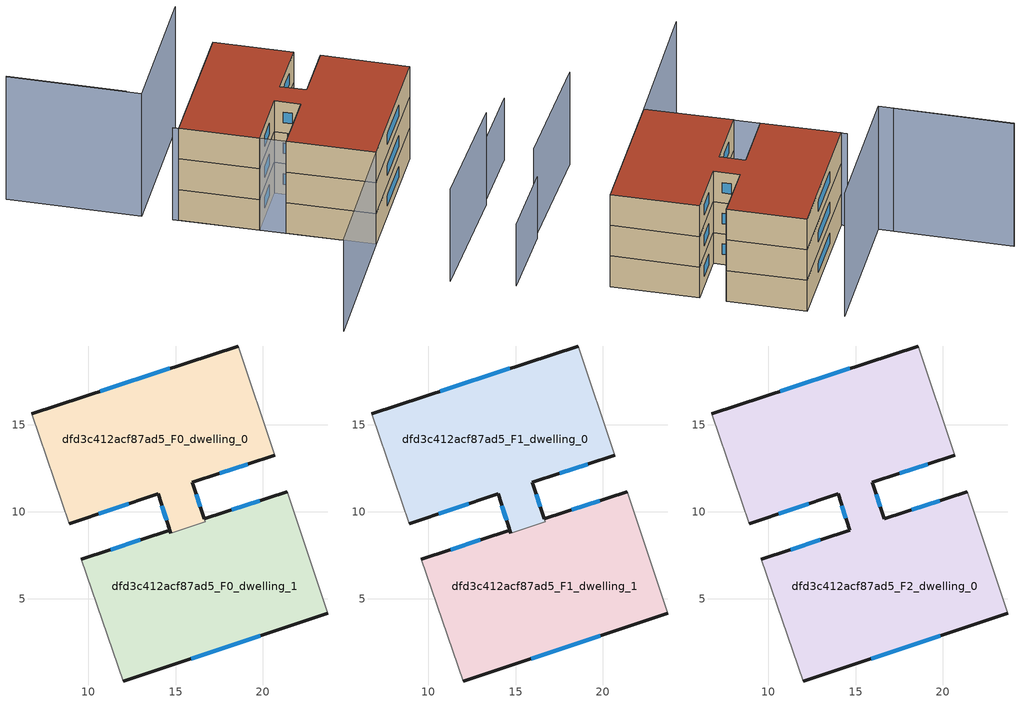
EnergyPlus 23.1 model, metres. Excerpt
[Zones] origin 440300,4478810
dfd3c412acf87ad5_F0_dwelling_0
 floor ground (EU_floor_Construction): 18.59,19.52 20.71,13.24 15.97,11.69 16.66,9.6 16.71,9.43 14.73,8.77 14,11.03 13.99,11.03 8.89,9.33 6.74,15.64 z0
 wall outside (EU_wall_Construction): 8.89,9.33 13.99,11.03 14.73,8.77 / 18.59,19.52 6.74,15.64 / 16.66,9.6 15.97,11.69 20.71,13.24 z0:3
 wall adiabatic (EU_wall_Construction): 6.74,15.64 8.89,9.33 / 20.71,13.24 18.59,19.52 z0:3
 wall to dfd3c412acf87ad5_F0_dwelling_1 (EU_wall_Construction): 14.73,8.77 16.71,9.43 16.66,9.6 z0:3
 window (EU_Window_Construction): 14.24,10.28 14.49,9.52 / 10.58,9.89 12.3,10.46 / 14.66,18.23 10.66,16.92 / 17.54,12.2 19.14,12.72 / 16.43,10.29 16.2,10.99 z0.99:2.01
dfd3c412acf87ad5_F0_dwelling_1
 floor ground (EU_floor_Construction): 21.42,11.14 23.75,4.17 12,0.29 9.59,7.28 14.67,8.93 14.33,10 14.73,8.77 16.71,9.43 16.66,9.6 z0
 wall outside (EU_wall_Construction): 12,0.29 23.75,4.17 / 14,11.03 14.67,8.93 9.59,7.28 / 14.73,8.77 14.01,11.03 / 21.42,11.14 16.66,9.6 z0:3
 wall adiabatic (EU_wall_Construction): 23.75,4.17 21.42,11.14 / 9.59,7.28 12,0.29 z0:3
 window (EU_Window_Construction): 15.89,1.57 19.85,2.88 / 12.98,8.38 11.27,7.83 / 14.22,10.33 14.45,9.63 / 14.49,9.52 14.24,10.28 / 19.84,10.63 18.24,10.11 z0.99:2.01
dfd3c412acf87ad5_F1_dwelling_0
 floor to dfd3c412acf87ad5_F0_dwelling_0 (EU_floor_Construction): 18.59,19.52 20.71,13.24 15.97,11.69 16.71,9.43 14.73,8.77 14,11.03 8.89,9.33 6.74,15.64 z3
 wall outside (EU_wall_Construction): 8.89,9.33 13.99,11.03 14.73,8.77 / 18.59,19.52 6.74,15.64 / 16.66,9.6 15.97,11.69 20.71,13.24 z3:6
 wall adiabatic (EU_wall_Construction): 6.74,15.64 8.89,9.33 / 20.71,13.24 18.59,19.52 z3:6
 wall to dfd3c412acf87ad5_F1_dwelling_1 (EU_wall_Construction): 14.73,8.77 16.71,9.43 16.66,9.6 z3:6
 window (EU_Window_Construction): 14.24,10.28 14.49,9.52 / 10.58,9.89 12.3,10.46 / 14.66,18.23 10.66,16.92 / 17.54,12.2 19.14,12.72 / 16.43,10.29 16.2,10.99 z3.99:5.01
dfd3c412acf87ad5_F1_dwelling_1
 floor to dfd3c412acf87ad5_F0_dwelling_1 (EU_floor_Construction): 21.42,11.14 23.75,4.17 12,0.29 9.59,7.28 14.67,8.93 14.33,10 14.73,8.77 16.71,9.43 16.66,9.6 z3
 wall outside (EU_wall_Construction): 12,0.29 23.75,4.17 / 14,11.03 14.67,8.93 9.59,7.28 / 14.73,8.77 14.01,11.03 / 21.42,11.14 16.66,9.6 z3:6
 wall adiabatic (EU_wall_Construction): 23.75,4.17 21.42,11.14 / 9.59,7.28 12,0.29 z3:6
 window (EU_Window_Construction): 15.89,1.57 19.85,2.88 / 12.98,8.38 11.27,7.83 / 14.22,10.33 14.45,9.63 / 14.49,9.52 14.24,10.28 / 19.84,10.63 18.24,10.11 z3.99:5.01
dfd3c412acf87ad5_F2_dwelling_0
 floor to dfd3c412acf87ad5_F1_dwelling_0 (EU_floor_Construction): 18.59,19.52 20.71,13.24 15.97,11.69 16.71,9.43 14.73,8.77 14,11.03 8.89,9.33 6.74,15.64 z6
 floor to dfd3c412acf87ad5_F1_dwelling_1 (EU_floor_Construction): 21.42,11.14 23.75,4.17 12,0.29 9.59,7.28 14.67,8.93 14.33,10 14.73,8.77 16.71,9.43 16.66,9.6 z6
 wall outside (EU_wall_Construction): 18.59,19.52 6.74,15.64 / 21.42,11.14 16.66,9.6 15.97,11.69 20.71,13.24 / 12,0.29 23.75,4.17 / 8.89,9.33 14,11.03 14.67,8.93 9.59,7.28 z6:9
 wall adiabatic (EU_wall_Construction): 6.74,15.64 8.89,9.33 / 20.71,13.24 18.59,19.52 / 23.75,4.17 21.42,11.14 / 9.59,7.28 12,0.29 z6:9
 window (EU_Window_Construction): 14.66,18.23 10.66,16.92 / 17.54,12.2 19.14,12.72 / 16.43,10.29 16.2,10.99 / 19.84,10.63 18.24,10.11 / 15.89,1.57 19.85,2.88 / 12.98,8.38 11.27,7.83 / 14.22,10.33 14.45,9.63 / 10.58,9.89 12.31,10.46 z6.99:8.01
 roof outside (EU_roof_Construction): 23.75,4.17 21.42,11.14 16.66,9.6 15.97,11.69 20.71,13.24 18.59,19.52 6.74,15.64 8.89,9.33 14,11.03 14.67,8.93 9.59,7.28 12,0.29 z9
shading: 20.87,-4.37 27.53,-2.39 z0:6; 10.56,-7.49 21.31,-4.43 / 6.58,16.09 12,0.29 / 12,0.29 0.09,-3.79 z0:9; 2.19,29.08 5.33,19.69 / 17.62,22.47 5.7,18.47 / 5.7,18.47 2.14,29.06 z0:12
[Building]
EU S2 Campaign: North Axis=0; Terrain=City; Solar Distribution=FullExterior
[Site:Location]
Madrid: Latitude=40.5; Longitude=-3.5; Time Zone=1; Elevation=609
[SizingPeriod:WeatherFileDays]
AnnualSizingPeriod: Begin Month=1; Begin Day of Month=1; End Month=12; End Day of Month=31; Day of Week for Start Day=Monday; Use Weather File Daylight Saving Period=No; Use Weather File Rain and Snow Indicators=No
[MATERIAL]
EU_InternalMass_Material: Roughness=MediumRough; Thickness=0.1; Conductivity=1; Density=1800; Specific Heat=900; Thermal Absorptance=0.9; Solar Absorptance=0.7; Visible Absorptance=0.7
[MATERIAL:NOMASS] Roughness=MediumRough; Thermal Absorptance=0.9; Solar Absorptance=0.7; Visible Absorptance=0.7
Name | Thermal Resistance
EU_wall_NoMass | 0.609216
EU_roof_NoMass | 0.513268
EU_floor_NoMass | 0.568163
[WINDOWMATERIAL:SIMPLEGLAZINGSYSTEM]
EU_Window_SimpleGlazing: UFactor=5.50606; Solar Heat Gain Coefficient=0.85; Visible Transmittance=0.85
[CONSTRUCTION]
EU_wall_Construction: EU_wall_NoMass
EU_roof_Construction: EU_roof_NoMass
EU_floor_Construction: EU_floor_NoMass
EU_Window_Construction: EU_Window_SimpleGlazing
EU_InternalMass_Construction: EU_InternalMass_Material
[ZONE] Type=1; Multiplier=1; Ceiling Height=autocalculate; Floor Area=autocalculate; Part of Total Floor Area=Yes
Name | Volume
dfd3c412acf87ad5_F0_dwelling_0; dfd3c412acf87ad5_F1_dwelling_0 | 262.967
dfd3c412acf87ad5_F2_dwelling_0 | 536.557
dfd3c412acf87ad5_F0_dwelling_1; dfd3c412acf87ad5_F1_dwelling_1 | 273.596
[INTERNALMASS] Construction=EU_InternalMass_Construction
Name | Zone or ZoneList | Surface Area
dfd3c412acf87ad5_F0_dwelling_0_EU_InternalMass | dfd3c412acf87ad5_F0_dwelling_0 | 87.6557
dfd3c412acf87ad5_F0_dwelling_1_EU_InternalMass | dfd3c412acf87ad5_F0_dwelling_1 | 91.2094
dfd3c412acf87ad5_F1_dwelling_0_EU_InternalMass | dfd3c412acf87ad5_F1_dwelling_0 | 87.6557
dfd3c412acf87ad5_F1_dwelling_1_EU_InternalMass | dfd3c412acf87ad5_F1_dwelling_1 | 91.2094
dfd3c412acf87ad5_F2_dwelling_0_EU_InternalMass | dfd3c412acf87ad5_F2_dwelling_0 | 178.864
[OTHEREQUIPMENT] Fuel Type=Electricity; Design Level Calculation Method=Watts/Area; Power per Zone Floor Area=1; Fraction Latent=0; Fraction Radiant=0; Fraction Lost=0; Carbon Dioxide Generation Rate=0; EndUse Subcategory=EU_Step8_InternalGains
Name | Zone or ZoneList or Space or SpaceList | Schedule
EU_Step8_InternalGain_dfd3c412acf87ad5_F0_dwelling_0_f000 | dfd3c412acf87ad5_F0_dwelling_0 | EU_Step8_GainSchedule_dfd3c412acf87ad5_F0_dwelling_0_f000
EU_Step8_InternalGain_dfd3c412acf87ad5_F0_dwelling_1_f000 | dfd3c412acf87ad5_F0_dwelling_1 | EU_Step8_GainSchedule_dfd3c412acf87ad5_F0_dwelling_1_f000
EU_Step8_InternalGain_dfd3c412acf87ad5_F1_dwelling_0_f000 | dfd3c412acf87ad5_F1_dwelling_0 | EU_Step8_GainSchedule_dfd3c412acf87ad5_F1_dwelling_0_f000
EU_Step8_InternalGain_dfd3c412acf87ad5_F1_dwelling_1_f000 | dfd3c412acf87ad5_F1_dwelling_1 | EU_Step8_GainSchedule_dfd3c412acf87ad5_F1_dwelling_1_f000
EU_Step8_InternalGain_dfd3c412acf87ad5_F2_dwelling_0_f000 | dfd3c412acf87ad5_F2_dwelling_0 | EU_Step8_GainSchedule_dfd3c412acf87ad5_F2_dwelling_0_f000
[ZONEVENTILATION:DESIGNFLOWRATE] Schedule=EU_AlwaysOn; Design Flow Rate Calculation Method=AirChanges/Hour; Air Changes per Hour=0.752966; Ventilation Type=Natural; Fan Pressure Rise=0; Fan Total Efficiency=1; Constant Term Coefficient=1; Temperature Term Coefficient=0; Velocity Term Coefficient=0; Velocity Squared Term Coefficient=0; Minimum Indoor Temperature=-100; Maximum Indoor Temperature=100; Delta Temperature=-100; Minimum Outdoor Temperature=-100; Maximum Outdoor Temperature=100; Maximum Wind Speed=40
Name | Zone or ZoneList or Space or SpaceList
EU_ConstantAir_dfd3c412acf87ad5_F0_dwelling_0 | dfd3c412acf87ad5_F0_dwelling_0
EU_ConstantAir_dfd3c412acf87ad5_F0_dwelling_1 | dfd3c412acf87ad5_F0_dwelling_1
EU_ConstantAir_dfd3c412acf87ad5_F1_dwelling_0 | dfd3c412acf87ad5_F1_dwelling_0
EU_ConstantAir_dfd3c412acf87ad5_F1_dwelling_1 | dfd3c412acf87ad5_F1_dwelling_1
EU_ConstantAir_dfd3c412acf87ad5_F2_dwelling_0 | dfd3c412acf87ad5_F2_dwelling_0
[HVACTEMPLATE:THERMOSTAT] Constant Heating Setpoint=20; Constant Cooling Setpoint=50
EU_HeatOnly_dfd3c412acf87ad5_F0_dwelling_0; EU_HeatOnly_dfd3c412acf87ad5_F0_dwelling_1; EU_HeatOnly_dfd3c412acf87ad5_F1_dwelling_0; EU_HeatOnly_dfd3c412acf87ad5_F1_dwelling_1; EU_HeatOnly_dfd3c412acf87ad5_F2_dwelling_0
[HVACTEMPLATE:ZONE:IDEALLOADSAIRSYSTEM] System Availability Schedule=EU_AlwaysOn; Maximum Heating Supply Air Temperature=50; Minimum Cooling Supply Air Temperature=13; Maximum Heating Supply Air Humidity Ratio=0.0156; Minimum Cooling Supply Air Humidity Ratio=0.0077; Heating Limit=NoLimit; Cooling Limit=NoLimit; Heating Availability Schedule=EU_AlwaysOn; Cooling Availability Schedule=EU_CoolingOff; Dehumidification Control Type=ConstantSensibleHeatRatio; Cooling Sensible Heat Ratio=0.7; Dehumidification Setpoint=60; Humidification Control Type=None; Humidification Setpoint=30; Outdoor Air Method=None; Outdoor Air Flow Rate per Person=0.00944; Outdoor Air Flow Rate per Zone Floor Area=0; Outdoor Air Flow Rate per Zone=0; Demand Controlled Ventilation Type=None; Outdoor Air Economizer Type=NoEconomizer; Heat Recovery Type=None; Sensible Heat Recovery Effectiveness=0.7; Latent Heat Recovery Effectiveness=0.65
Name | Template Thermostat
dfd3c412acf87ad5_F0_dwelling_0 | EU_HeatOnly_dfd3c412acf87ad5_F0_dwelling_0
dfd3c412acf87ad5_F0_dwelling_1 | EU_HeatOnly_dfd3c412acf87ad5_F0_dwelling_1
dfd3c412acf87ad5_F1_dwelling_0 | EU_HeatOnly_dfd3c412acf87ad5_F1_dwelling_0
dfd3c412acf87ad5_F1_dwelling_1 | EU_HeatOnly_dfd3c412acf87ad5_F1_dwelling_1
dfd3c412acf87ad5_F2_dwelling_0 | EU_HeatOnly_dfd3c412acf87ad5_F2_dwelling_0
[SIZING:ZONE] Zone Cooling Design Supply Air Temperature Input Method=SupplyAirTemperature; Zone Cooling Design Supply Air Temperature=13; Zone Heating Design Supply Air Temperature Input Method=SupplyAirTemperature; Zone Heating Design Supply Air Temperature=50; Zone Cooling Design Supply Air Humidity Ratio=0.008; Zone Heating Design Supply Air Humidity Ratio=0.008; Cooling Design Air Flow Method=DesignDay; Cooling Design Air Flow Rate=0; Cooling Minimum Air Flow per Zone Floor Area=0.000762; Cooling Minimum Air Flow=0; Cooling Minimum Air Flow Fraction=0.2; Heating Design Air Flow Method=DesignDay; Heating Design Air Flow Rate=0; Heating Maximum Air Flow per Zone Floor Area=0.002032; Heating Maximum Air Flow=0.141576; Heating Maximum Air Flow Fraction=0.3; Account for Dedicated Outdoor Air System=No; Dedicated Outdoor Air System Control Strategy=NeutralSupplyAir; Dedicated Outdoor Air Low Setpoint Temperature for Design=autosize; Dedicated Outdoor Air High Setpoint Temperature for Design=autosize; Zone Load Sizing Method=Sensible Load Only No Latent Load; Zone Latent Cooling Design Supply Air Humidity Ratio Input Method=HumidityRatioDifference; Zone Cooling Design Supply Air Humidity Ratio Difference=0.005; Zone Latent Heating Design Supply Air Humidity Ratio Input Method=HumidityRatioDifference; Zone Humidification Design Supply Air Humidity Ratio Difference=0.005
dfd3c412acf87ad5_F0_dwelling_0; dfd3c412acf87ad5_F0_dwelling_1; dfd3c412acf87ad5_F1_dwelling_0; dfd3c412acf87ad5_F1_dwelling_1; dfd3c412acf87ad5_F2_dwelling_0
[SCHEDULE:CONSTANT]
Name | Hourly Value
EU_AlwaysOn | 1
EU_CoolingOff | 0
[SCHEDULE:FILE] Column Number=1; Rows to Skip at Top=0; Number of Hours of Data=8760; Column Separator=Comma; Interpolate to Timestep=No; Minutes per Item=60; Adjust Schedule for Daylight Savings=Yes
Name | File
EU_Step8_GainSchedule_dfd3c412acf87ad5_F0_dwelling_0_f000 | ../../schedules/dfd3c412acf87ad5/dfd3c412acf87ad5_F0_dwelling_0_f000_gain.csv
EU_Step8_GainSchedule_dfd3c412acf87ad5_F0_dwelling_1_f000 | ../../schedules/dfd3c412acf87ad5/dfd3c412acf87ad5_F0_dwelling_1_f000_gain.csv
EU_Step8_GainSchedule_dfd3c412acf87ad5_F1_dwelling_0_f000 | ../../schedules/dfd3c412acf87ad5/dfd3c412acf87ad5_F1_dwelling_0_f000_gain.csv
EU_Step8_GainSchedule_dfd3c412acf87ad5_F1_dwelling_1_f000 | ../../schedules/dfd3c412acf87ad5/dfd3c412acf87ad5_F1_dwelling_1_f000_gain.csv
EU_Step8_GainSchedule_dfd3c412acf87ad5_F2_dwelling_0_f000 | ../../schedules/dfd3c412acf87ad5/dfd3c412acf87ad5_F2_dwelling_0_f000_gain.csv
